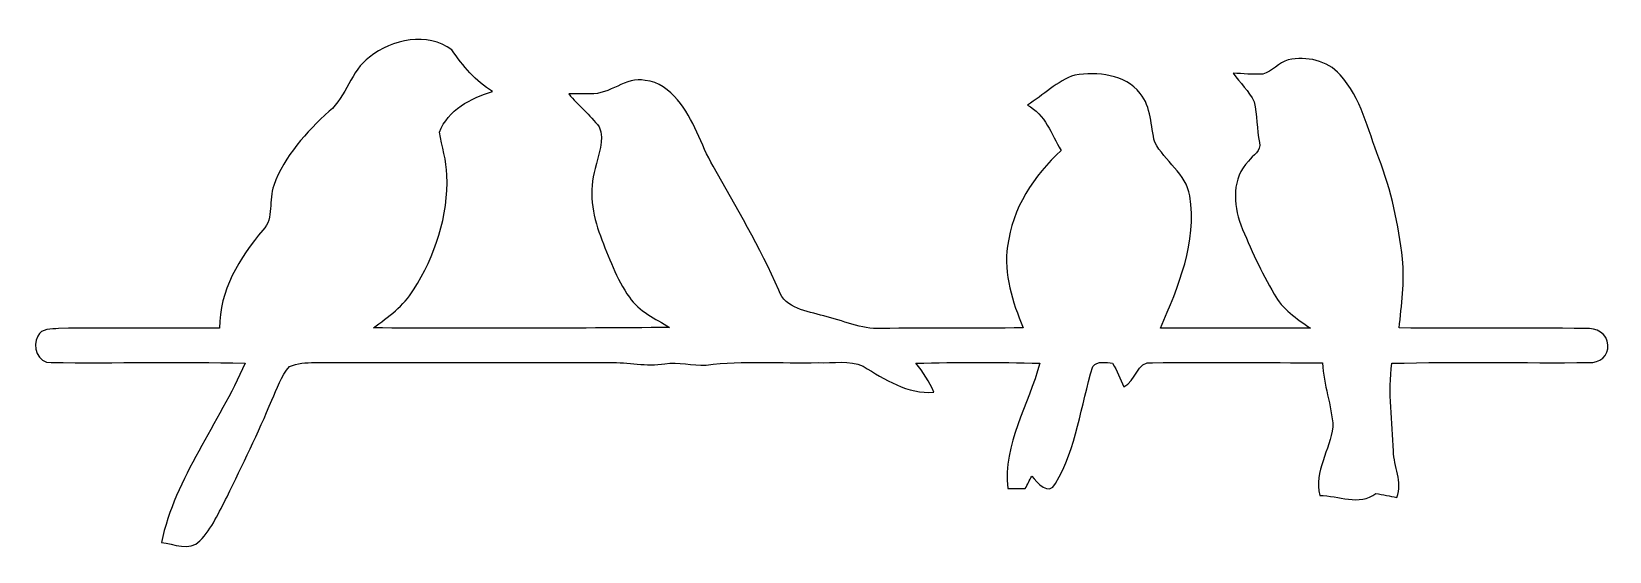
# Model space of a CAD drawing. Header units: centimetres. Extents: x -7.1 to 7.1, y -2.3 to 2.3.
import ezdxf

# ---------------------------------------------------------------- set-up
doc = ezdxf.new("R2010")
doc.units = ezdxf.units.CM
doc.header["$MEASUREMENT"] = 0
doc.layers.add('Camada 1', color=7, linetype='Continuous')

msp = doc.modelspace()

# ---------------------------------------------------------------- linework, layer by layer
at = {"layer": 'Camada 1', "color": 143}
msp.add_open_spline([(-4.05835, 2.11807), (-3.85833, 2.27894), (-3.53625, 2.34772), (-3.31998, 2.18405), (-3.31998, 2.18405), (-3.22155, 2.03729), (-3.10727, 1.90358), (-2.95556, 1.80903), (-2.95556, 1.80903), (-3.14924, 1.7526), (-3.35667, 1.64465), (-3.43005, 1.44533), (-3.43005, 1.44533), (-3.41171, 1.31621), (-3.3669, 1.19097), (-3.36444, 1.05938), (-3.36444, 1.05938), (-3.35138, 0.69603), (-3.47062, 0.33584), (-3.6636, 0.03104), (-3.6636, 0.03104), (-3.75038, -0.1136), (-3.89042, -0.21166), (-4.02378, -0.30973), (-4.02378, -0.30973), (-3.13867, -0.31537), (-2.25354, -0.31396), (-1.36877, -0.30551), (-1.36877, -0.30551), (-1.49542, -0.22577), (-1.64112, -0.16262), (-1.72861, -0.03493), (-1.72861, -0.03493), (-1.84572, 0.13194), (-1.91557, 0.32597), (-1.9879, 0.51505), (-1.9879, 0.51505), (-2.06162, 0.7066), (-2.09515, 0.92075), (-2.03446, 1.12006), (-2.03446, 1.12006), (-2.00942, 1.24107), (-1.94556, 1.373), (-1.99884, 1.49401), (-1.99884, 1.49401), (-2.08173, 1.59948), (-2.18722, 1.68416), (-2.27153, 1.78859), (-2.27153, 1.78859), (-2.20732, 1.78929), (-2.14312, 1.78822), (-2.07892, 1.78929), (-2.07892, 1.78929), (-1.90324, 1.78011), (-1.76423, 1.94486), (-1.58574, 1.91028), (-1.58574, 1.91028), (-1.4679, 1.89934), (-1.37125, 1.82316), (-1.29821, 1.73567), (-1.29821, 1.73567), (-1.14793, 1.56245), (-1.08937, 1.33526), (-0.97754, 1.13946), (-0.97754, 1.13946), (-0.77187, 0.7747), (-0.55633, 0.41416), (-0.38876, 0.02962), (-0.38876, 0.02962), (-0.33231, -0.1404), (-0.1337, -0.15804), (0.0134, -0.20214), (0.0134, -0.20214), (0.18415, -0.24236), (0.34819, -0.32278), (0.5274, -0.31537), (0.5274, -0.31537), (0.95179, -0.30833), (1.37617, -0.31715), (1.80057, -0.30797), (1.80057, -0.30797), (1.70744, -0.07584), (1.62312, 0.1711), (1.66299, 0.42474), (1.66299, 0.42474), (1.7018, 0.76164), (1.89864, 1.05516), (2.14136, 1.28235), (2.14136, 1.28235), (2.05705, 1.42945), (1.99884, 1.60338), (1.84043, 1.68909), (1.84043, 1.68909), (1.98261, 1.77729), (2.10538, 1.90324), (2.26554, 1.95791), (2.26554, 1.95791), (2.46803, 1.9879), (2.71533, 1.96708), (2.85114, 1.79317), (2.85114, 1.79317), (2.95205, 1.66933), (2.94357, 1.50213), (2.98167, 1.35502), (2.98167, 1.35502), (3.07233, 1.18638), (3.26107, 1.0735), (3.29671, 0.87417), (3.29671, 0.87417), (3.36303, 0.45931), (3.19369, 0.06139), (3.03318, -0.3108), (3.03318, -0.3108), (3.48156, -0.31433), (3.92994, -0.31362), (4.37832, -0.31114), (4.37832, -0.31114), (4.25309, -0.2293), (4.12574, -0.14005), (4.05165, -0.00635), (4.05165, -0.00635), (3.93734, 0.19261), (3.83928, 0.40111), (3.7532, 0.61382), (3.7532, 0.61382), (3.68582, 0.79762), (3.67205, 1.03823), (3.82235, 1.18568), (3.82235, 1.18568), (3.85867, 1.23754), (3.94229, 1.27776), (3.92007, 1.3522), (3.92007, 1.3522), (3.89678, 1.47355), (3.8996, 1.59843), (3.87419, 1.71874), (3.87419, 1.71874), (3.82376, 1.81256), (3.7486, 1.88982), (3.6844, 1.97414), (3.6844, 1.97414), (3.7726, 1.97061), (3.86115, 1.96003), (3.95005, 1.96603), (3.95005, 1.96603), (4.03472, 1.99178), (4.09468, 2.06657), (4.17865, 2.09408), (4.17865, 2.09408), (4.34233, 2.12831), (4.52895, 2.0895), (4.64326, 1.96108), (4.64326, 1.96108), (4.83164, 1.7526), (4.89338, 1.46931), (4.99039, 1.2132), (4.99039, 1.2132), (5.10292, 0.92357), (5.16714, 0.6177), (5.20312, 0.30973), (5.20312, 0.30973), (5.22569, 0.10266), (5.19041, -0.10442), (5.17418, -0.31043), (5.17418, -0.31043), (5.73158, -0.31644), (6.28896, -0.30726), (6.84635, -0.31503), (6.84635, -0.31503), (6.93702, -0.30656), (7.04285, -0.36194), (7.04391, -0.46284), (7.04391, -0.46284), (7.05838, -0.55703), (6.96524, -0.6283), (6.8774, -0.62052), (6.8774, -0.62052), (6.28791, -0.62618), (5.69806, -0.611), (5.10857, -0.62723), (5.10857, -0.62723), (5.06835, -0.889), (5.11352, -1.15147), (5.12234, -1.41357), (5.12234, -1.41357), (5.12268, -1.55363), (5.20629, -1.68945), (5.15338, -1.82915), (5.15338, -1.82915), (5.08987, -1.81785), (5.02673, -1.80586), (4.96393, -1.79387), (4.96393, -1.79387), (4.81541, -1.91028), (4.62808, -1.81151), (4.46122, -1.81186), (4.46122, -1.81186), (4.40972, -1.59385), (4.55188, -1.40404), (4.57975, -1.19627), (4.57975, -1.19627), (4.56881, -1.00295), (4.49333, -0.81879), (4.48627, -0.62406), (4.48627, -0.62406), (3.97791, -0.61806), (3.4692, -0.61982), (2.9605, -0.62159), (2.9605, -0.62159), (2.8201, -0.60537), (2.81164, -0.78987), (2.70544, -0.83679), (2.70544, -0.83679), (2.67263, -0.76588), (2.64548, -0.69249), (2.60419, -0.62618), (2.60419, -0.62618), (2.54423, -0.62159), (2.46873, -0.60042), (2.42569, -0.65651), (2.42569, -0.65651), (2.32127, -1.00646), (2.27858, -1.38535), (2.09303, -1.70532), (2.09303, -1.70532), (2.02812, -1.81892), (1.93145, -1.69932), (1.87888, -1.63936), (1.87888, -1.63936), (1.85949, -1.6764), (1.84043, -1.71343), (1.82104, -1.75083), (1.82104, -1.75083), (1.76883, -1.75012), (1.71696, -1.74978), (1.66475, -1.74978), (1.66475, -1.74978), (1.61995, -1.35254), (1.85067, -0.998), (1.95121, -0.62652), (1.95121, -0.62652), (1.58114, -0.6156), (1.21072, -0.61806), (0.84067, -0.62583), (0.84067, -0.62583), (0.90416, -0.7059), (0.96237, -0.79058), (1.00117, -0.88582), (1.00117, -0.88582), (0.76482, -0.90487), (0.56091, -0.77082), (0.36829, -0.65405), (0.36829, -0.65405), (0.24341, -0.59443), (0.09842, -0.6283), (-0.03527, -0.62018), (-0.03527, -0.62018), (-0.37041, -0.62971), (-0.70731, -0.60042), (-1.04104, -0.6424), (-1.04104, -0.6424), (-1.16451, -0.65017), (-1.28693, -0.61241), (-1.41076, -0.63183), (-1.41076, -0.63183), (-1.57551, -0.66004), (-1.73989, -0.6156), (-1.905, -0.61982), (-1.905, -0.61982), (-2.78729, -0.62159), (-3.66923, -0.62018), (-4.55153, -0.62018), (-4.55153, -0.62018), (-4.62704, -0.62264), (-4.70605, -0.62371), (-4.77555, -0.65687), (-4.77555, -0.65687), (-4.85245, -0.74188), (-4.88702, -0.85514), (-4.9343, -0.95778), (-4.9343, -0.95778), (-5.05459, -1.2527), (-5.19888, -1.5367), (-5.3361, -1.82386), (-5.3361, -1.82386), (-5.40773, -1.96074), (-5.47051, -2.1075), (-5.57988, -2.21933), (-5.57988, -2.21933), (-5.67336, -2.31422), (-5.81271, -2.24613), (-5.92454, -2.23414), (-5.92454, -2.23414), (-5.80002, -1.64677), (-5.40631, -1.17086), (-5.17455, -0.62688), (-5.17455, -0.62688), (-5.7538, -0.611), (-6.33377, -0.62688), (-6.91339, -0.62018), (-6.91339, -0.62018), (-7.03262, -0.63005), (-7.08837, -0.47201), (-7.03155, -0.3824), (-7.03155, -0.3824), (-7.00158, -0.30973), (-6.90986, -0.32561), (-6.84671, -0.31396), (-6.84671, -0.31396), (-6.36551, -0.30692), (-5.88398, -0.31644), (-5.40278, -0.31255), (-5.40278, -0.31255), (-5.40666, 0.02258), (-5.22357, 0.32066), (-5.01368, 0.56761), (-5.01368, 0.56761), (-4.91208, 0.67627), (-4.965, 0.83784), (-4.9163, 0.96801), (-4.9163, 0.96801), (-4.82106, 1.23296), (-4.62526, 1.44673), (-4.42029, 1.633), (-4.42029, 1.633), (-4.26013, 1.76494), (-4.22909, 1.99565), (-4.05835, 2.11807)], degree=3, knots=[0, 0, 0, 0, 0.01204819, 0.01204819, 0.01204819, 0.01204819, 0.02409639, 0.02409639, 0.02409639, 0.02409639, 0.03614458, 0.03614458, 0.03614458, 0.03614458, 0.04819277, 0.04819277, 0.04819277, 0.04819277, 0.06024096, 0.06024096, 0.06024096, 0.06024096, 0.07228916, 0.07228916, 0.07228916, 0.07228916, 0.08433735, 0.08433735, 0.08433735, 0.08433735, 0.09638554, 0.09638554, 0.09638554, 0.09638554, 0.10843373, 0.10843373, 0.10843373, 0.10843373, 0.12048193, 0.12048193, 0.12048193, 0.12048193, 0.13253012, 0.13253012, 0.13253012, 0.13253012, 0.14457831, 0.14457831, 0.14457831, 0.14457831, 0.15662651, 0.15662651, 0.15662651, 0.15662651, 0.1686747, 0.1686747, 0.1686747, 0.1686747, 0.18072289, 0.18072289, 0.18072289, 0.18072289, 0.19277108, 0.19277108, 0.19277108, 0.19277108, 0.20481928, 0.20481928, 0.20481928, 0.20481928, 0.21686747, 0.21686747, 0.21686747, 0.21686747, 0.22891566, 0.22891566, 0.22891566, 0.22891566, 0.24096386, 0.24096386, 0.24096386, 0.24096386, 0.25301205, 0.25301205, 0.25301205, 0.25301205, 0.26506024, 0.26506024, 0.26506024, 0.26506024, 0.27710843, 0.27710843, 0.27710843, 0.27710843, 0.28915663, 0.28915663, 0.28915663, 0.28915663, 0.30120482, 0.30120482, 0.30120482, 0.30120482, 0.31325301, 0.31325301, 0.31325301, 0.31325301, 0.3253012, 0.3253012, 0.3253012, 0.3253012, 0.3373494, 0.3373494, 0.3373494, 0.3373494, 0.34939759, 0.34939759, 0.34939759, 0.34939759, 0.36144578, 0.36144578, 0.36144578, 0.36144578, 0.37349398, 0.37349398, 0.37349398, 0.37349398, 0.38554217, 0.38554217, 0.38554217, 0.38554217, 0.39759036, 0.39759036, 0.39759036, 0.39759036, 0.40963855, 0.40963855, 0.40963855, 0.40963855, 0.42168675, 0.42168675, 0.42168675, 0.42168675, 0.43373494, 0.43373494, 0.43373494, 0.43373494, 0.44578313, 0.44578313, 0.44578313, 0.44578313, 0.45783133, 0.45783133, 0.45783133, 0.45783133, 0.46987952, 0.46987952, 0.46987952, 0.46987952, 0.48192771, 0.48192771, 0.48192771, 0.48192771, 0.4939759, 0.4939759, 0.4939759, 0.4939759, 0.5060241, 0.5060241, 0.5060241, 0.5060241, 0.51807229, 0.51807229, 0.51807229, 0.51807229, 0.53012048, 0.53012048, 0.53012048, 0.53012048, 0.54216867, 0.54216867, 0.54216867, 0.54216867, 0.55421687, 0.55421687, 0.55421687, 0.55421687, 0.56626506, 0.56626506, 0.56626506, 0.56626506, 0.57831325, 0.57831325, 0.57831325, 0.57831325, 0.59036145, 0.59036145, 0.59036145, 0.59036145, 0.60240964, 0.60240964, 0.60240964, 0.60240964, 0.61445783, 0.61445783, 0.61445783, 0.61445783, 0.62650602, 0.62650602, 0.62650602, 0.62650602, 0.63855422, 0.63855422, 0.63855422, 0.63855422, 0.65060241, 0.65060241, 0.65060241, 0.65060241, 0.6626506, 0.6626506, 0.6626506, 0.6626506, 0.6746988, 0.6746988, 0.6746988, 0.6746988, 0.68674699, 0.68674699, 0.68674699, 0.68674699, 0.69879518, 0.69879518, 0.69879518, 0.69879518, 0.71084337, 0.71084337, 0.71084337, 0.71084337, 0.72289157, 0.72289157, 0.72289157, 0.72289157, 0.73493976, 0.73493976, 0.73493976, 0.73493976, 0.74698795, 0.74698795, 0.74698795, 0.74698795, 0.75903614, 0.75903614, 0.75903614, 0.75903614, 0.77108434, 0.77108434, 0.77108434, 0.77108434, 0.78313253, 0.78313253, 0.78313253, 0.78313253, 0.79518072, 0.79518072, 0.79518072, 0.79518072, 0.80722892, 0.80722892, 0.80722892, 0.80722892, 0.81927711, 0.81927711, 0.81927711, 0.81927711, 0.8313253, 0.8313253, 0.8313253, 0.8313253, 0.84337349, 0.84337349, 0.84337349, 0.84337349, 0.85542169, 0.85542169, 0.85542169, 0.85542169, 0.86746988, 0.86746988, 0.86746988, 0.86746988, 0.87951807, 0.87951807, 0.87951807, 0.87951807, 0.89156627, 0.89156627, 0.89156627, 0.89156627, 0.90361446, 0.90361446, 0.90361446, 0.90361446, 0.91566265, 0.91566265, 0.91566265, 0.91566265, 0.92771084, 0.92771084, 0.92771084, 0.92771084, 0.93975904, 0.93975904, 0.93975904, 0.93975904, 0.95180723, 0.95180723, 0.95180723, 0.95180723, 0.96385542, 0.96385542, 0.96385542, 0.96385542, 0.97590361, 0.97590361, 0.97590361, 0.97590361, 1, 1, 1, 1], dxfattribs=at)

doc.saveas('drawing.dxf')
